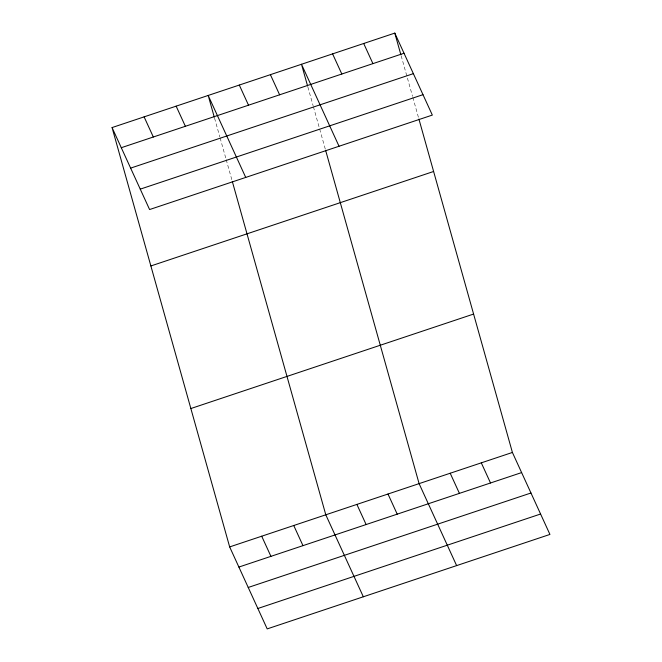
<?xml version="1.0" encoding="UTF-8"?>
<svg xmlns="http://www.w3.org/2000/svg" width="662" height="662" viewBox="0 0 662 662"><rect width="100%" height="100%" fill="white"/><g stroke="black" fill="none" stroke-linecap="round" stroke-linejoin="round"><path stroke-width="0.5" stroke-dasharray="3.31 2.48" d="M401.18 55.831L412.542 96.362M412.823 97.347L418.641 118.109M307.871 87.012L313.143 105.788M313.416 106.781L325.34 149.281M214.571 118.184L219.842 136.968M220.115 137.953L225.941 158.715M226.214 159.699L232.031 180.461"/><path stroke-width="0.99" d="M112.068 127.567L394.8 33.1L432.336 115.08L149.595 209.548L112.068 127.567L229.664 546.92L267.2 628.9L549.932 534.433L512.405 452.452L418.922 119.094M121.287 147.709L404.019 53.241M130.629 168.115L413.369 73.648M140.253 189.142L422.993 94.674M150.87 265.958L433.61 171.483M190.855 408.537L473.595 314.061M229.664 546.92L512.405 452.452M238.883 567.061L521.623 472.585M248.225 587.467L530.965 493M257.857 608.494L540.589 514.018M363.703 43.493L372.921 63.626M332.597 53.887L341.824 74.02M339.035 146.252L301.5 64.272L307.598 86.019M481.299 462.846L490.517 482.979M270.402 74.665L279.621 94.807M450.201 473.231L459.42 493.372M239.296 85.059L248.515 105.2M456.631 565.605L419.096 483.624L325.613 150.274M245.726 177.433L208.199 95.452L214.298 117.199M387.998 494.017L397.217 514.159M176.15 106.16L185.377 126.293M356.892 504.411L366.119 524.544M144.109 116.868L153.327 137.001M363.33 596.776L325.795 514.804L232.312 181.446M293.754 525.512L302.973 545.645M261.705 536.212L270.932 556.353M394.8 33.1L400.899 54.847"/></g></svg>
